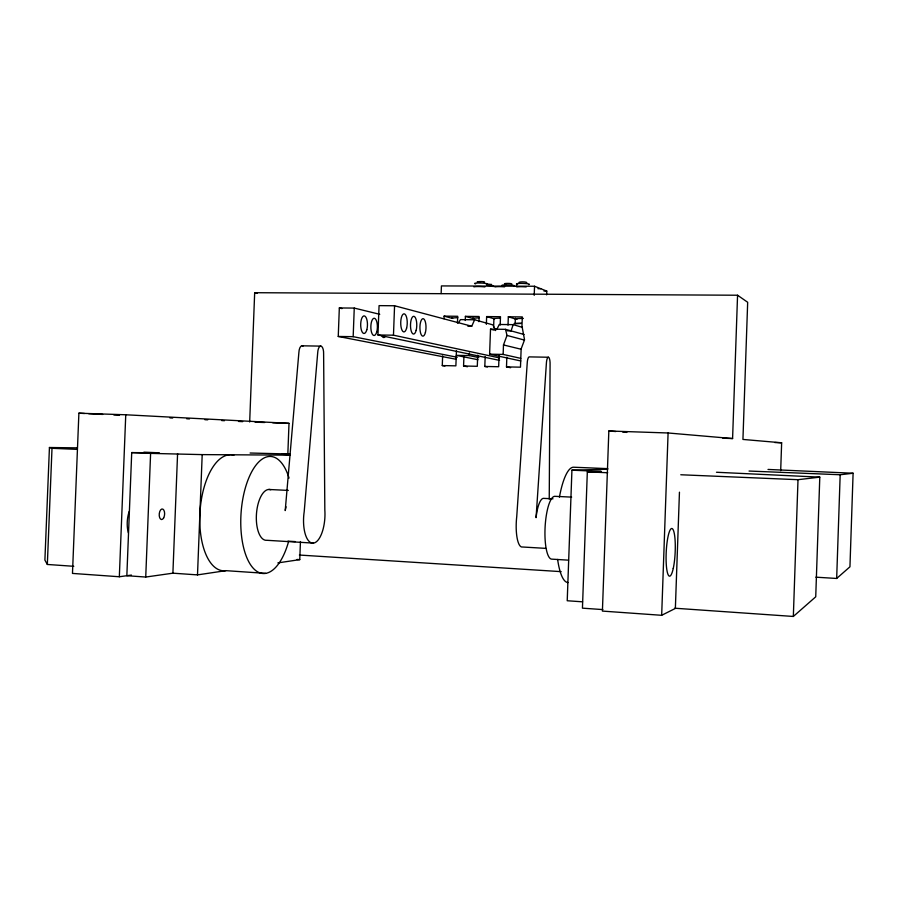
<?xml version="1.0" encoding="UTF-8"?>
<svg xmlns="http://www.w3.org/2000/svg" width="898" height="898" viewBox="0 0 898 898"><rect width="100%" height="100%" fill="white"/><g stroke="black" fill="none" stroke-linecap="round" stroke-linejoin="round"><path stroke-width="1.35" d="M549.239 499.12L550.081 364.599A6.96 1.875 -88.8 0 0 548.476 357.236L529.405 356.888A6.937 1.953 -88.8 0 0 527.205 363.387L516.732 516.664A24.83 6.982 -87 0 0 522.49 546.994L545.793 548.364M722.823 438.213L732.588 438.55L737.561 295.229L254.673 292.703L249.678 422.004M780.688 470.653L781.642 442.781L742.938 439.436L747.675 302.278L737.561 295.229M793.338 616.455L798.008 479.689L819.795 477.141L815.732 596.811L793.338 616.455L674.701 608.215M836.667 578.458L840.18 474.75L853.1 473.246L849.946 566.806L836.667 578.458L815.855 577.178M534.209 295.33L534.546 286.249L441.423 285.923L441.143 293.545M546.635 294.858L546.77 291.087L534.546 286.249M607.733 469.216L571.925 470.193L567.222 600.751L582.566 601.817M571.925 470.193L601.211 471.416L587.326 471.877L582.443 608.159L602.839 609.596M732.588 438.55L668.09 432.982L608.833 430.995L602.412 611.089L661.669 615.298L675.363 608.429L679.449 492.183M661.669 615.298L668.09 432.982M456.341 359.312L338.254 336.458L339.332 307.958L354.261 308.081L379.742 314.311M457.25 357.269L353.172 336.671L354.261 308.081M499.546 360.379L377.957 334.976L379.068 305.634L394.57 305.758L471.731 326.243L474.638 319.767L492.991 324.908L495.561 330.576M499.535 357.909L393.47 335.19L394.57 305.758M444.97 366.036L442.276 365.565L442.635 355.889M444.016 318.711L444.106 316.141L457.711 316.287L457.464 323.168M456.442 350.703L455.881 365.845L442.276 365.565M467.465 366.721L463.57 366.002L463.929 356.349M465.254 320.496L465.4 316.365L479.128 316.5L478.948 321.675M478.836 357.561L469.284 355.597L469.373 352.97M477.714 355.148L477.298 366.294L463.57 366.002M487.468 366.956L484.808 366.451L485.167 356.674M486.357 324.346L486.637 316.579L500.489 316.713L500.186 325.054M520.784 360.962L489.601 354.182L490.521 329.151L505.552 329.341L524.095 334.494M493.619 327.018L493.922 318.812M499.064 355.619L498.659 366.732L484.808 366.451M520.784 358.358L503.138 354.429L503.486 344.944L507 335.437L505.552 329.341M510.603 367.709L506.494 366.889L506.842 357.157M508.021 325.143L508.324 316.792L522.31 316.927L521.974 326.064L524.544 339.814L521.143 348.907L520.47 367.181L506.494 366.889M515.362 318.24L515.16 323.74L521.39 323.437M516.507 286.653L516.608 283.903M119.333 576.752L125.754 414.775L78.889 413.203L72.48 573.418L119.333 576.752L131.422 575.079M143.882 452.165L159.193 452.805L131.714 452.592L126.843 575.708L145.734 577.044L172.899 573.182L197.504 574.888L225.881 570.657L265.617 573.351M145.734 577.044L150.606 453.389L202.196 454.613L289.897 455.14M172.899 573.182L177.579 453.58M197.504 574.888L202.196 454.613M287.787 455.331L289.01 423.351L125.754 414.775M277.875 562.9L299.764 559.634L300.448 541.528M77.149 447.866L49.435 447.507L44.9 560.105L47.336 564.46L73.782 566.301M47.336 564.46L52.005 448.304L49.435 447.507M286.035 506.775L285.216 510.58L298.888 352.465A7.162 3.042 -89.3 0 1 302.974 346.179M522.456 327.366L513.162 324.638L511.085 330.879L507.392 330.823M496.819 329.443L499.254 324.481L513.162 324.638M458.508 322.842L460.438 319.609L474.638 319.767M511.871 284.239C512.87 282.892 499.816 283.364 506.214 284.217M526.834 282.747C527.126 281.748 519.987 281.512 518.988 282.387M484.157 282.443C487.378 280.962 470.619 281.635 480.149 282.432M494.237 329.544L496.471 329.443M489.747 284.834L491.655 284.52L486.2 283.925M537.958 288.685L540.742 288.696M543.975 291.064L546.77 291.087M290.076 454.388L281.871 454.321L290.076 454.657M467.847 326.199L471.731 326.243M377.957 334.976L393.47 335.19M338.254 336.458L353.172 336.671M302.199 345.809L320.945 346.123A7.184 2.963 -89.3 0 1 323.617 353.778L324.829 509.985A25.75 10.619 -86.3 0 1 313.234 543.133A25.75 10.619 -86.3 0 1 304.209 511.602L317.701 352.813A7.184 2.963 -89.3 0 1 320.934 346.123M489.601 354.182L503.138 354.429M469.284 355.597L456.229 355.35L478.028 359.739M500.051 318.094L493.619 318.442L494.675 318.745M478.937 317.881L472.629 318.218L473.717 318.532M457.756 317.668L451.582 318.004L452.704 318.307M255.099 422.183L264.596 422.509M272.734 422.79L289.01 423.351M774.817 442.534L781.642 442.781M768.015 469.441L853.1 473.246M749.055 471.046L840.18 474.75M290.368 454.029L250.093 453.019M716.481 472.258L819.795 477.141M607.755 468.644L573.452 467.218A57.73 14.491 -87.2 0 0 559.409 497.189M52.005 448.304L77.06 449.359M680.774 474.761L798.008 479.689M131.714 452.592L150.606 453.389M587.326 471.877L607.721 472.741M523.377 318.397L515.059 318.667L517.181 319.127M571.644 497.122L555.043 496.325A31.452 8.239 -87.1 0 0 545.086 527.474A31.452 8.239 -87.1 0 0 551.922 559.151L568.557 560.161M553 498.817L543.369 498.356A24.931 6.713 -87.1 0 0 536.072 517.675L546.354 363.769A6.96 1.875 -88.8 0 1 548.476 357.236M268.839 489.466L288.314 490.42M78.889 413.203L84.491 413.495M88.689 413.709L102.686 414.427M113.889 415.011L119.49 415.291M169.89 417.896L172.685 418.041M186.683 418.76L189.478 418.906M204.879 419.692L207.685 419.837M221.683 420.556L224.478 420.702M238.475 421.431L242.684 421.645M287.921 541.146L295.296 541.595M313.447 543.11L266.886 540.293A25.481 11.247 -86.2 0 1 256.491 513.566A25.481 11.247 -86.2 0 1 270.781 489.769M299.404 555.043L561.171 571.644M297.025 559.454L299.764 559.634M608.833 430.995L615.77 431.534M622.707 432.073L626.871 432.398M254.673 292.703L257.333 293.32M339.332 307.958L342.015 308.598M503.486 344.944L520.986 349.21M507 335.437L524.365 340.061M490.521 329.151L493.934 330.071M444.106 316.141L452.154 318.33M465.4 316.365L473.156 318.543M486.637 316.579L494.596 318.913M508.324 316.792L515.968 319.138M231.538 454.848A58.112 27.131 -86 0 1 233.873 455.297M225.881 570.657A58.112 27.131 -86 0 1 199.85 514.745A58.112 27.131 -86 0 1 230.371 454.781M288.606 541.483A58.639 25.907 -86.2 0 1 249.442 562.967A58.639 25.907 -86.2 0 1 250.048 475.121A58.639 25.907 -86.2 0 1 289.044 478.084M514.071 323.549A7.7 0.606 2 0 1 521.356 323.336M517.562 284.273A6.409 0.673 2 0 1 518.763 283.454A6.409 0.673 2 0 1 527.014 283.712A6.409 0.673 2 0 1 528.641 284.621M494.248 329.375A7.667 0.572 2.1 0 1 495.775 329.33M502.105 285.553A6.297 0.651 2 0 1 508.706 284.947A6.297 0.651 2 0 1 513.656 286.08M475.648 283.88A6.353 0.662 2.2 0 1 476.614 283.061A6.353 0.662 2.2 0 1 484.774 283.319A6.353 0.662 2.2 0 1 486.604 284.228M385.141 336.705A8.497 3.165 -89.5 0 1 381.987 336.043M473.908 286.877A6.69 0.685 2.2 0 1 478.365 286.541A6.69 0.685 2.2 0 1 484.931 286.922M494.921 286.956A6.724 0.685 2.1 0 1 504.609 286.844M517.012 286.889A6.757 0.696 2 0 1 526.183 286.922M128.347 532.862A21.238 11.079 -85.3 0 1 129.2 511.445M487.109 285.396A6.264 0.651 2.1 0 1 492.688 285.901A6.264 0.651 2.1 0 1 492.98 286.552M568.03 582.555A57.73 14.491 -87.2 0 1 557.624 559.454M163.683 517.877A5.298 2.694 -85.6 0 0 162.83 509.11A5.298 2.694 -85.6 0 0 159.249 515.789A5.298 2.694 -85.6 0 0 163.683 517.877M406.614 328.084A9.036 3.255 -89.6 0 0 404.347 313.862A9.036 3.255 -89.6 0 0 401.002 326.648A9.036 3.255 -89.6 0 0 406.614 328.084M416.167 330.296A8.89 3.143 -89.5 0 0 413.978 316.332A8.89 3.143 -89.5 0 0 410.756 328.915A8.89 3.143 -89.5 0 0 416.167 330.296M425.416 332.44A8.733 3.042 -89.5 0 0 423.306 318.711A8.733 3.042 -89.5 0 0 420.174 331.093A8.733 3.042 -89.5 0 0 425.416 332.44M366.822 329.734A8.778 3.379 -89.7 0 0 364.431 315.928A8.778 3.379 -89.7 0 0 360.985 328.354A8.778 3.379 -89.7 0 0 366.822 329.734M376.767 331.856A8.632 3.278 -89.6 0 0 374.455 318.285A8.632 3.278 -89.6 0 0 371.132 330.531A8.632 3.278 -89.6 0 0 376.767 331.856M673.253 568.423A23.842 4.468 -87.3 0 0 672.737 529.09A23.842 4.468 -87.3 0 0 666.091 559.521A23.842 4.468 -87.3 0 0 673.253 568.423"/></g></svg>
